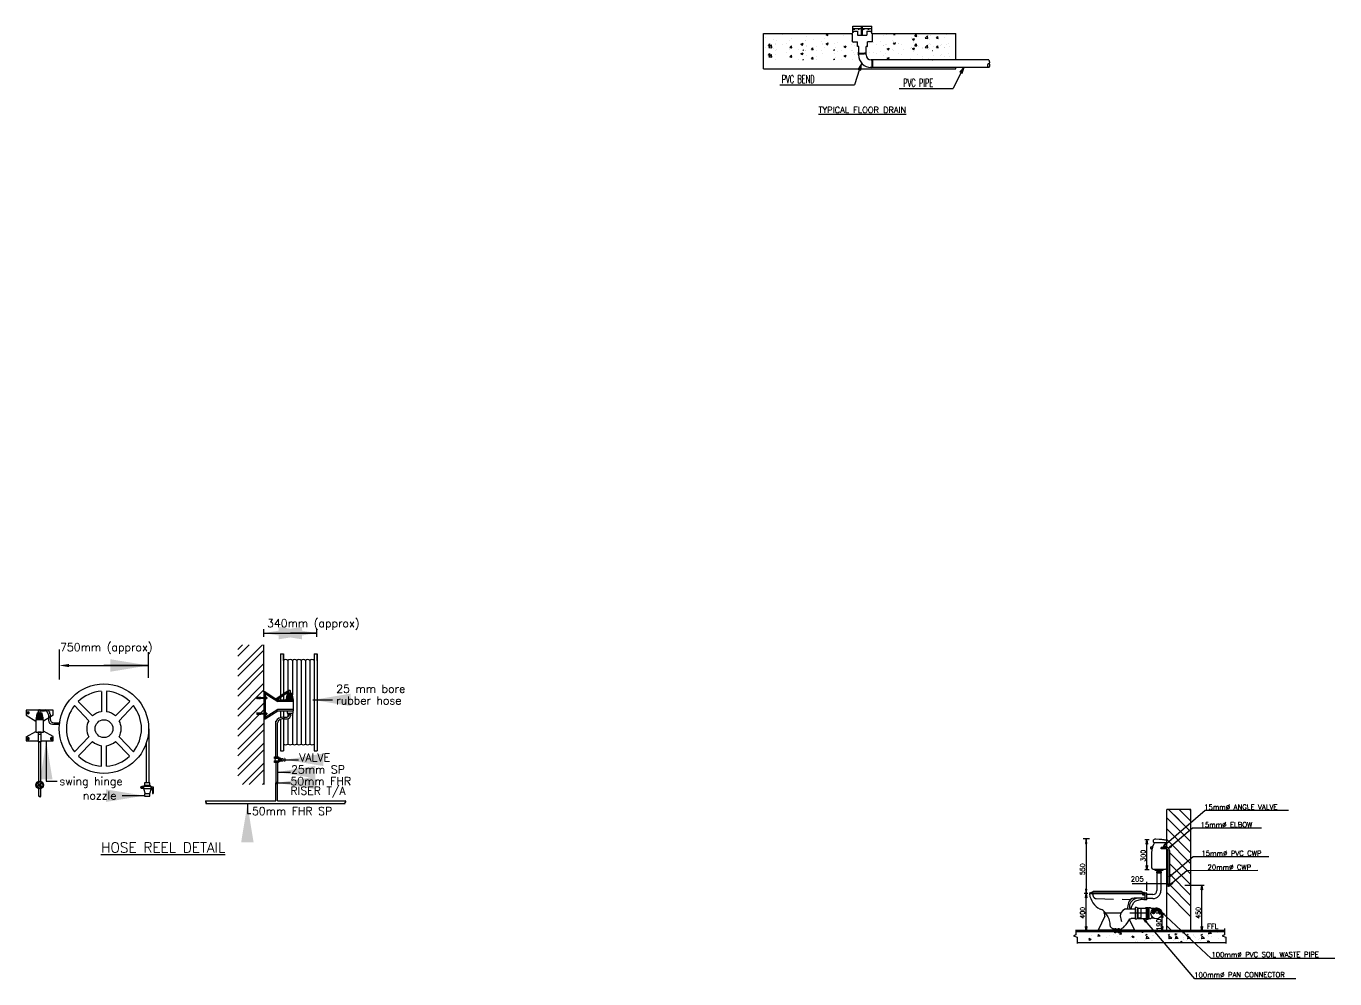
# Model space of a CAD drawing. Extents: x 3065113 to 6433189, y 628544 to 1322066.
# Drawn here: x 3151571 to 3164657, y 736872 to 746398 of the extents above; entities that cross this region are included whole.
import ezdxf

# ---------------------------------------------------------------- set-up
doc = ezdxf.new("R2010")
doc.units = 0
doc.header["$LTSCALE"] = 700
doc.header["$MEASUREMENT"] = 0
doc.linetypes.add('HIDDEN', pattern=[0.375, 0.25, -0.125])
doc.layers.get('0').update_dxf_attribs({"linetype": 'CONTINUOUS'})
for name, color, linetype in [('detail', 7, 'CONTINUOUS'), ('LINE', 7, 'CONTINUOUS'), ('PIPE', 4, 'CONTINUOUS'), ('WAT-TXT', 8, 'CONTINUOUS')]:
    doc.layers.add(name, color=color, linetype=linetype)
doc.layers.add('PLUMBING', color=5, linetype='CONTINUOUS', lineweight=30)
doc.styles.add('ROMANC', font='ROMANC', dxfattribs={"height": 0.2})
doc.styles.add('ROMANS', font='ROMANS.SHX', dxfattribs={"width": 0.75})
doc.styles.get("Standard").update_dxf_attribs({"font": 'romans.shx'})
doc.dimstyles.new('Copy of ISO-25', dxfattribs={"dimtxt": 125, "dimasz": 380, "dimexe": 1.25, "dimexo": 0.625, "dimtad": 1, "dimtxsty": 'Standard', "dimcen": 2.5, "dimadec": 0, "dimazin": 0, "dimtfac": 1, "dimtmove": 0, "dimatfit": 3, "dimfxl": 0, "dimarcsym": 0})

# ---------------------------------------------------------------- blocks, each defined once
blk = doc.blocks.new('*X2')
at = {"color": 0}
for p, q in [((293779, 53679), (293779, 53679)), ((293848, 53671), (293848, 53671)), ((294088, 53656), (294088, 53656)), ((294244, 53678), (294244, 53678)), ((294283, 53677), (294304, 53685)), ((294283, 53677), (294298, 53667)), ((294298, 53666), (294304, 53685)), ((294456, 53661), (294456, 53661)), ((294531, 53671), (294531, 53671)), ((294856, 53662), (294856, 53662)), ((294886, 53672), (294886, 53672)), ((294955, 53677), (294962, 53686)), ((294955, 53677), (294972, 53675)), ((294972, 53675), (294970, 53686)), ((294977, 53686), (294979, 53686)), ((294979, 53685), (294979, 53686)), ((295007, 53681), (295007, 53681)), ((295160, 53685), (295160, 53685)), ((295170, 53658), (295184, 53675)), ((295170, 53658), (295188, 53656)), ((295188, 53656), (295184, 53675)), ((295272, 53640), (295296, 53664)), ((295299, 53636), (295296, 53664)), ((295308, 53666), (295308, 53666)), ((295320, 53678), (295320, 53678)), ((295322, 53667), (295322, 53667)), ((295385, 53639), (295399, 53656)), ((295403, 53637), (295399, 53656)), ((295481, 53671), (295481, 53671)), ((293673, 53641), (293673, 53641)), ((293700, 53561), (293700, 53561)), ((293705, 53564), (293720, 53581)), ((293705, 53564), (293723, 53562)), ((293711, 53546), (293735, 53571)), ((293711, 53546), (293738, 53542)), ((293723, 53562), (293720, 53581)), ((293738, 53542), (293735, 53571)), ((293756, 53627), (293756, 53627)), ((293775, 53571), (293775, 53571)), ((293783, 53615), (293783, 53615)), ((293888, 53586), (293888, 53586)), ((293916, 53620), (293916, 53620)), ((293920, 53545), (293935, 53562)), ((293920, 53545), (293938, 53543)), ((293933, 53537), (293933, 53537)), ((293938, 53543), (293935, 53562)), ((293937, 53637), (293937, 53637)), ((294011, 53522), (294011, 53522)), ((294031, 53580), (294052, 53588)), ((294031, 53580), (294045, 53570)), ((294046, 53570), (294052, 53588)), ((294076, 53613), (294076, 53613)), ((294078, 53611), (294078, 53611)), ((294085, 53556), (294085, 53556)), ((294135, 53526), (294150, 53543)), ((294135, 53526), (294153, 53525)), ((294153, 53524), (294150, 53543)), ((294153, 53621), (294153, 53621)), ((294186, 53552), (294186, 53552)), ((294237, 53607), (294237, 53607)), ((294241, 53578), (294241, 53578)), ((294266, 53636), (294266, 53636)), ((294357, 53515), (294365, 53525)), ((294361, 53582), (294361, 53582)), ((294367, 53515), (294365, 53524)), ((294377, 53542), (294377, 53542)), ((294395, 53599), (294395, 53599)), ((294397, 53600), (294397, 53600)), ((294452, 53552), (294452, 53552)), ((294462, 53556), (294483, 53564)), ((294462, 53556), (294477, 53546)), ((294477, 53546), (294483, 53564)), ((294536, 53612), (294536, 53612)), ((294557, 53593), (294557, 53593)), ((294566, 53567), (294566, 53567)), ((294698, 53541), (294698, 53541)), ((294717, 53586), (294717, 53586)), ((294755, 53592), (294755, 53592)), ((294783, 53576), (294783, 53576)), ((294830, 53602), (294830, 53602)), ((294852, 53562), (294852, 53562)), ((294877, 53580), (294877, 53580)), ((294893, 53532), (294914, 53540)), ((294893, 53532), (294908, 53522)), ((294908, 53522), (294914, 53540)), ((294944, 53617), (294944, 53617)), ((294958, 53606), (294958, 53606)), ((295004, 53582), (295004, 53582)), ((295037, 53573), (295037, 53573)), ((295054, 53524), (295054, 53524)), ((295130, 53533), (295130, 53533)), ((295133, 53642), (295133, 53642)), ((295133, 53636), (295133, 53636)), ((295145, 53629), (295166, 53637)), ((295145, 53629), (295160, 53619)), ((295160, 53618), (295166, 53636)), ((295160, 53604), (295160, 53604)), ((295198, 53566), (295198, 53566)), ((295209, 53652), (295209, 53652)), ((295243, 53548), (295243, 53548)), ((295247, 53531), (295247, 53531)), ((295272, 53640), (295299, 53636)), ((295310, 53525), (295310, 53525)), ((295314, 53625), (295314, 53625)), ((295358, 53559), (295358, 53559)), ((295385, 53639), (295403, 53637)), ((295422, 53561), (295422, 53561)), ((295433, 53573), (295433, 53573)), ((295462, 53545), (295462, 53545)), ((295465, 53644), (295465, 53644)), ((295508, 53583), (295508, 53583)), ((295518, 53552), (295518, 53552)), ((295576, 53605), (295578, 53605)), ((295576, 53605), (295578, 53603)), ((293779, 53516), (293779, 53516)), ((294049, 53515), (294055, 53521)), ((294055, 53515), (294055, 53521)), ((294188, 53517), (294188, 53517)), ((294433, 53516), (294433, 53516)), ((294542, 53519), (294542, 53519)), ((295342, 53515), (295345, 53516)), ((295345, 53515), (295345, 53516))]:
    blk.add_line(p, q, dxfattribs=at)

msp = doc.modelspace()

# ---------------------------------------------------------------- hatches: boundary and pattern name
at = {"layer": 'detail'}
h = msp.add_hatch(dxfattribs=at)
h.set_pattern_fill('ANSI31', color=5, scale=1.6128, style=0)
h.set_pattern_definition([(45, (3150228.2813, 737705.38104), (-0.142552727, 0.142552727), [])])
h.paths.add_polyline_path([(3153878, 739673), (3153962, 739678), (3153962, 739683), (3153878, 739688)])
h = msp.add_hatch(dxfattribs=at)
h.set_pattern_fill('ANSI31', color=5, scale=1.6128, style=0)
h.set_pattern_definition([(45, (3150228.79764, 737547.97823), (-0.142552727, 0.142552727), [])])
h.paths.add_polyline_path([(3153879, 739516), (3153963, 739520), (3153963, 739526), (3153879, 739531)])
at = {"layer": 'LINE'}
h = msp.add_hatch(dxfattribs=at)
h.set_pattern_fill('ANSI32', color=8, scale=376.32, style=0)
h.set_pattern_definition([(45, (3150185.97, 738259.09), (-99.787, 99.787), []), (45, (3150252.5, 738259.09), (-99.787, 99.787), [])])
h.paths.add_polyline_path([(3153949, 739741), (3153949, 740212), (3153688, 740212), (3153688, 738814), (3153949, 738814), (3153949, 739557)])
h = msp.add_hatch(dxfattribs=at)
h.set_pattern_fill('ANSI31', color=4, scale=60, angle=90, style=0)
h.set_pattern_definition([(135, (3294314.233, 531626.3666), (-5.30330086, -5.30330086), [])])
h.paths.add_polyline_path([(3162879, 737556), (3162880, 737557), (3162882, 737557), (3162883, 737557), (3162885, 737557), (3162886, 737556), (3162887, 737555), (3162888, 737554), (3162889, 737552), (3162890, 737550), (3162891, 737547), (3162892, 737544), (3162893, 737541), (3162894, 737538), (3162895, 737535), (3162896, 737532), (3162897, 737529), (3162899, 737527), (3162900, 737525), (3162902, 737523), (3162904, 737522), (3162906, 737521), (3162908, 737521), (3162910, 737521), (3162912, 737521), (3162914, 737521), (3162916, 737522), (3162918, 737523), (3162919, 737525), (3162921, 737528), (3162922, 737533), (3162923, 737538), (3162924, 737544, 0.578489), (3162831, 737562), (3162829, 737550), (3162829, 737542), (3162830, 737535), (3162833, 737530), (3162837, 737527), (3162841, 737526), (3162845, 737525), (3162848, 737526), (3162852, 737527), (3162854, 737528), (3162856, 737530), (3162858, 737532), (3162860, 737535), (3162861, 737537), (3162862, 737540), (3162864, 737542), (3162866, 737545), (3162867, 737547), (3162869, 737549), (3162871, 737551), (3162873, 737553), (3162875, 737554), (3162877, 737555)])

# ---------------------------------------------------------------- linework, layer by layer
at = {"color": 0}
for p, q in [((3163218, 738553), (3163205, 738566)), ((3162987, 738150), (3162977, 738160)), ((3162987, 738042), (3162977, 738052)), ((3162987, 737936), (3162977, 737946)), ((3162987, 737830), (3162977, 737840)), ((3162987, 737830), (3162977, 737840)), ((3162987, 737830), (3162977, 737840)), ((3162987, 737830), (3162977, 737840)), ((3162987, 737830), (3162977, 737840)), ((3162987, 737830), (3162977, 737840)), ((3162987, 737830), (3162977, 737840)), ((3162987, 737830), (3162977, 737840)), ((3162226, 737306), (3162226, 737306)), ((3162800, 737277), (3162800, 737277)), ((3162801, 737272), (3162801, 737272)), ((3162817, 737340), (3162817, 737340)), ((3162824, 737337), (3162824, 737337)), ((3162831, 737302), (3162831, 737302)), ((3162842, 737302), (3162842, 737302)), ((3163025, 737277), (3163025, 737277)), ((3163026, 737272), (3163026, 737272)), ((3163056, 737302), (3163056, 737302)), ((3162823, 737256), (3162823, 737256)), ((3162835, 737256), (3162835, 737256)), ((3163048, 737256), (3163048, 737256))]:
    msp.add_line(p, q, dxfattribs=at)
at = {"layer": 'detail'}
for p, q in [((3153949, 740290), (3153949, 740368)), ((3154477, 740290), (3154477, 740368)), ((3151903, 739864), (3151903, 740164)), ((3152793, 739880), (3152793, 740137)), ((3153878, 739688), (3153878, 739673)), ((3151810, 739521), (3151810, 739471)), ((3153879, 739531), (3153879, 739516)), ((3154064, 739074), (3154064, 739072)), ((3154064, 739052), (3154064, 739050)), ((3154090, 739072), (3154090, 739074)), ((3154090, 739052), (3154090, 739050)), ((3154093, 739069), (3154100, 739069)), ((3154093, 739055), (3154100, 739055)), ((3154112, 739075), (3154124, 739071)), ((3154112, 739047), (3154124, 739052)), ((3154138, 739063), (3154156, 739063)), ((3154138, 739061), (3154156, 739061)), ((3154156, 739075), (3154156, 739049)), ((3154157, 739076), (3154157, 739076)), ((3154157, 739048), (3154157, 739048)), ((3154159, 739075), (3154159, 739049)), ((3151691, 738837), (3151704, 738813)), ((3151722, 738837), (3151708, 738813)), ((3151702, 738808), (3151677, 738799)), ((3151679, 738826), (3151702, 738812)), ((3151704, 738806), (3151691, 738783)), ((3151708, 738806), (3151721, 738783)), ((3151734, 738824), (3151709, 738812)), ((3151710, 738808), (3151734, 738796))]:
    msp.add_line(p, q, dxfattribs=at)
at = {"layer": 'detail', "color": 5}
for p, q in [((3154115, 740122), (3154115, 739699)), ((3154115, 740122), (3154145, 740122)), ((3154145, 740122), (3154145, 739720)), ((3154145, 740055), (3154145, 740122)), ((3154145, 740055), (3154145, 739720)), ((3154189, 740056), (3154189, 739750)), ((3154189, 740056), (3154189, 739751)), ((3154233, 740056), (3154233, 739710)), ((3154233, 740055), (3154233, 739710)), ((3154276, 740056), (3154276, 739218)), ((3154276, 740055), (3154276, 739218)), ((3154320, 740056), (3154320, 739218)), ((3154320, 740055), (3154320, 739218)), ((3154364, 740056), (3154364, 739218)), ((3154364, 740055), (3154364, 739218)), ((3154407, 740056), (3154407, 739218)), ((3154407, 740055), (3154407, 739218)), ((3154451, 740122), (3154451, 739150)), ((3154451, 740122), (3154481, 740122)), ((3154451, 740056), (3154451, 739218)), ((3154481, 740122), (3154481, 739150)), ((3154481, 740055), (3154481, 740122)), ((3152323, 739746), (3152323, 739542)), ((3152376, 739746), (3152376, 739542)), ((3154198, 739756), (3154071, 739670)), ((3154197, 739725), (3154197, 739752)), ((3154202, 739758), (3154208, 739758)), ((3154213, 739725), (3154213, 739752)), ((3152091, 739644), (3152234, 739500)), ((3152608, 739644), (3152465, 739500)), ((3153962, 739683), (3153878, 739688)), ((3153962, 739678), (3153878, 739673)), ((3153962, 739741), (3154089, 739658)), ((3153962, 739741), (3153962, 739472)), ((3153962, 739725), (3154086, 739644)), ((3153962, 739688), (3153962, 739672)), ((3153962, 739688), (3153969, 739688)), ((3153962, 739672), (3153969, 739672)), ((3153973, 739685), (3153978, 739685)), ((3153973, 739675), (3153978, 739675)), ((3153974, 739683), (3153974, 739678)), ((3153978, 739685), (3153978, 739675)), ((3154197, 739740), (3154082, 739663)), ((3154243, 739644), (3154086, 739644)), ((3154243, 739658), (3154089, 739658)), ((3154115, 739685), (3154115, 739658)), ((3154145, 739705), (3154145, 739658)), ((3154145, 739705), (3154145, 739658)), ((3154243, 739658), (3154168, 739658)), ((3154188, 739658), (3154175, 739658)), ((3154231, 739685), (3154178, 739685)), ((3154234, 739671), (3154178, 739671)), ((3154232, 739698), (3154179, 739698)), ((3154229, 739712), (3154181, 739712)), ((3154226, 739725), (3154186, 739725)), ((3154243, 739553), (3154243, 739658)), ((3152055, 739604), (3152197, 739453)), ((3152644, 739604), (3152501, 739453)), ((3153963, 739526), (3153879, 739531)), ((3153963, 739520), (3153879, 739516)), ((3153962, 739488), (3154086, 739567)), ((3153962, 739472), (3154089, 739553)), ((3153963, 739531), (3153969, 739531)), ((3153963, 739531), (3153963, 739515)), ((3153963, 739515), (3153969, 739515)), ((3153974, 739528), (3153979, 739528)), ((3153974, 739518), (3153979, 739518)), ((3153975, 739526), (3153975, 739520)), ((3153979, 739528), (3153979, 739518)), ((3154086, 739567), (3154243, 739567)), ((3154089, 739553), (3154243, 739553)), ((3154115, 739553), (3154115, 739485)), ((3154145, 739553), (3154145, 739487)), ((3154181, 739554), (3154181, 739529)), ((3154181, 739529), (3154240, 739529)), ((3154233, 739529), (3154233, 739219)), ((3154233, 739529), (3154233, 739218)), ((3154240, 739529), (3154240, 739553)), ((3152797, 739373), (3152797, 738831)), ((3154115, 739465), (3154115, 739150)), ((3154145, 739472), (3154145, 739218)), ((3154145, 739382), (3154145, 739150)), ((3154189, 739474), (3154189, 739218)), ((3154189, 739474), (3154189, 739219)), ((3152055, 739142), (3152197, 739293)), ((3152093, 739100), (3152236, 739244)), ((3152606, 739100), (3152463, 739244)), ((3152644, 739142), (3152501, 739293)), ((3152770, 739228), (3152770, 738831)), ((3152325, 738997), (3152325, 739203)), ((3152374, 738997), (3152374, 739201)), ((3154115, 739150), (3154145, 739150)), ((3154451, 739150), (3154481, 739150)), ((3152716, 738788), (3152716, 738784)), ((3152729, 738793), (3152722, 738793)), ((3152722, 738779), (3152729, 738779)), ((3152729, 738779), (3152729, 738793)), ((3152756, 738809), (3152745, 738796)), ((3152745, 738774), (3152760, 738720)), ((3152822, 738774), (3152805, 738720)), ((3152809, 738809), (3152822, 738796)), ((3152822, 738791), (3152842, 738791)), ((3152822, 738779), (3152830, 738779)), ((3152830, 738779), (3152835, 738726)), ((3152842, 738791), (3152842, 738725))]:
    msp.add_line(p, q, dxfattribs=at)
at = {"layer": 'detail', "color": 4}
for p, q in [((3151794, 739512), (3151794, 739458)), ((3154144, 739487), (3154160, 739487)), ((3154160, 739487), (3154166, 739487)), ((3154189, 739529), (3154189, 739494)), ((3154189, 739529), (3154189, 739494)), ((3154206, 739529), (3154206, 739523)), ((3154219, 739512), (3154219, 739529)), ((3151834, 739417), (3151908, 739417)), ((3151850, 739430), (3151910, 739430)), ((3154067, 739090), (3154067, 739447)), ((3154084, 739090), (3154084, 739431)), ((3154154, 739471), (3154160, 739471)), ((3154160, 739471), (3154179, 739471)), ((3154067, 739034), (3154067, 738831)), ((3154084, 739034), (3154084, 738831)), ((3154067, 738650), (3154067, 738831)), ((3154084, 738650), (3154084, 738831)), ((3153369, 738650), (3154067, 738650)), ((3153369, 738625), (3154762, 738625)), ((3154084, 738650), (3154762, 738650))]:
    msp.add_line(p, q, dxfattribs=at)
at = {"layer": 'detail'}
msp.add_lwpolyline([(3151979, 740005), (3152793, 740005)], dxfattribs=at)
at = {"layer": 'detail', "color": 5}
msp.add_lwpolyline([(3153962, 739741), (3153949, 739741), (3153949, 739472), (3153962, 739472)], dxfattribs=at)
at = {"layer": 'detail', "color": 4}
for points in [[(3151690, 739319), (3151722, 739319), (3151722, 739337), (3151690, 739337)], [(3151695, 739319), (3151718, 739319), (3151718, 739242), (3151695, 739242)]]:
    msp.add_lwpolyline(points, close=True, dxfattribs=at)
for points in [[(3151698, 738849), (3151698, 739242), (3151715, 739242), (3151715, 738848)], [(3151698, 738694), (3151698, 738774)], [(3151715, 738774), (3151715, 738694)]]:
    msp.add_lwpolyline(points, dxfattribs=at)
at = {"layer": 'detail'}
for points in [[(3154055, 739090), (3154095, 739090), (3154095, 739074), (3154055, 739074)], [(3154055, 739050), (3154095, 739050), (3154095, 739034), (3154055, 739034)], [(3154100, 739080), (3154112, 739080), (3154112, 739044), (3154100, 739044)], [(3154124, 739075), (3154138, 739075), (3154138, 739049), (3154124, 739049)]]:
    msp.add_lwpolyline(points, close=True, dxfattribs=at)
at = {"layer": 'detail', "color": 5}
for points in [[(3152756, 738809), (3152809, 738809), (3152809, 738831), (3152756, 738831)], [(3152729, 738777), (3152745, 738777), (3152745, 738795), (3152729, 738795)], [(3152745, 738774), (3152822, 738774), (3152822, 738796), (3152745, 738796)], [(3152756, 738698), (3152809, 738698), (3152809, 738720), (3152756, 738720)]]:
    msp.add_lwpolyline(points, close=True, dxfattribs=at)
for radius in [447, 88.9]:
    msp.add_circle((3152349, 739373), radius, dxfattribs=at)
at = {"layer": 'detail'}
for centre, radius in [((3151706, 738811), 38.4), ((3151706, 738810), 30.9), ((3154076, 738831), 8.44), ((3151706, 738809), 4.24)]:
    msp.add_circle(centre, radius, dxfattribs=at)
at = {"layer": 'detail', "color": 5}
for centre, radius, start, end in [((3154167, 740034), 30.5, 44.534, 136.0984), ((3154211, 740035), 30.5, 44.534, 136.0984), ((3154255, 740034), 30.5, 44.534, 136.0984), ((3154298, 740034), 30.5, 44.534, 136.0984), ((3154342, 740034), 30.5, 44.534, 136.0984), ((3154386, 740034), 30.5, 44.534, 136.0984), ((3154429, 740034), 30.5, 44.534, 136.0984), ((3152349, 739373), 375, 94.1158, 133.6749), ((3152349, 739373), 375, 46.3251, 85.8842), ((3154202, 739752), 5.38, 90, 180), ((3154208, 739752), 5.38, 0, 90), ((3153969, 739683), 5.38, 0, 90), ((3153969, 739678), 5.38, 270, 0), ((3154175, 739665), 6.95, 90.4034, 268.1285), ((3154178, 739678), 6.72, 90, 270), ((3154180, 739692), 6.76, 81.3593, 269.6753), ((3154183, 739705), 6.76, 80.7099, 269.6925), ((3154186, 739718), 6.72, 90, 270), ((3154226, 739718), 6.72, 270, 90), ((3154228, 739705), 6.76, 270.3075, 99.2901), ((3154231, 739692), 6.76, 270.3247, 98.6407), ((3154233, 739678), 6.95, 278.6165, 110.0865), ((3154236, 739665), 6.85, 271.0404, 104.2433), ((3152349, 739373), 375, 141.9206, 180), ((3152349, 739373), 172, 99.0067, 132.2208), ((3152349, 739373), 172, 47.7792, 80.9933), ((3152349, 739373), 375, 0, 38.0794), ((3153969, 739526), 5.38, 0, 90), ((3153969, 739520), 5.38, 270, 0), ((3152349, 739373), 375, 180, 218.0794), ((3152349, 739373), 172, 152.3152, 180), ((3152349, 739373), 172, 180, 207.6848), ((3152349, 739373), 172, 0, 27.6848), ((3152349, 739373), 172, 332.3152, 0), ((3152349, 739373), 375, 321.9206, 0), ((3152349, 739373), 172, 228.7196, 261.7772), ((3152348, 739371), 171, 278.8772, 312.2404), ((3152352, 739371), 375, 226.3251, 265.8842), ((3152347, 739371), 375, 274.1158, 313.6749), ((3154167, 739251), 38.9, 235.8298, 304.1702), ((3154211, 739251), 38.9, 235.8298, 304.1702), ((3154254, 739251), 38.9, 235.8298, 304.1702), ((3154298, 739251), 38.9, 235.8298, 304.1702), ((3154342, 739251), 38.9, 235.8298, 304.1702), ((3154386, 739251), 38.9, 235.8298, 304.1702), ((3154429, 739251), 38.9, 235.8298, 304.1702), ((3152722, 738788), 5.38, 90, 180), ((3152722, 738784), 5.38, 180, 270), ((3152839, 738727), 3.32, 194.9208, 339.6695), ((3152839, 738727), 3.32, 20.3356, 20.4755)]:
    msp.add_arc(centre, radius, start, end, dxfattribs=at)
at = {"layer": 'detail', "color": 4}
for centre, radius, start, end in [((3151754, 739512), 40.3, 0, 90), ((3151769, 739521), 40.3, 0, 90), ((3154134, 739412), 75.5, 82.257, 152.8156), ((3154167, 739526), 39.2, 269.2889, 1.7169), ((3154174, 739517), 45.8, 276.5058, 353.4942), ((3151834, 739458), 40.3, 180, 270), ((3151850, 739471), 40.3, 180, 270), ((3154143, 739409), 63.3, 80.2934, 159.6064), ((3151702, 738693), 4.53, 13.175, 156.8929), ((3151711, 738694), 4.31, 180, 7.5446), ((3153369, 738644), 6.03, 90, 270), ((3153369, 738632), 6.03, 270, 90), ((3154762, 738632), 6.03, 90, 270), ((3154762, 738644), 6.03, 270, 90)]:
    msp.add_arc(centre, radius, start, end, dxfattribs=at)
at = {"layer": 'detail'}
for centre, radius, start, end in [((3154071, 739062), 11.9, 126.7222, 233.2778), ((3154093, 739072), 3.36, 180, 270), ((3154093, 739052), 3.36, 90, 180), ((3154157, 739075), 1.12, 90, 180), ((3154157, 739049), 1.12, 180, 270), ((3154157, 739075), 1.12, 0, 90), ((3154157, 739049), 1.12, 270, 0)]:
    msp.add_arc(centre, radius, start, end, dxfattribs=at)
msp.add_solid([(3151998, 739989), (3151903, 740005), (3151998, 740020)], dxfattribs=at)
at = {"layer": 'LINE', "color": 8}
for p, q in [((3158944, 745970), (3158944, 746325)), ((3158944, 746325), (3159833, 746325)), ((3160033, 746325), (3160866, 746325)), ((3160866, 746060), (3160866, 746325)), ((3158944, 745970), (3160866, 745970)), ((3160866, 745970), (3160866, 745985)), ((3153949, 739740), (3153949, 740212)), ((3151571, 739508), (3151667, 739449)), ((3151730, 739489), (3151677, 739489)), ((3151731, 739502), (3151679, 739502)), ((3151729, 739516), (3151681, 739516)), ((3151725, 739529), (3151685, 739529)), ((3151696, 739529), (3151696, 739557)), ((3151702, 739562), (3151707, 739562)), ((3151708, 739562), (3151769, 739562)), ((3151712, 739529), (3151712, 739557)), ((3151712, 739552), (3151754, 739552)), ((3151841, 739508), (3151743, 739449)), ((3153949, 739557), (3153949, 738814)), ((3151687, 739462), (3151674, 739462)), ((3151734, 739476), (3151677, 739476)), ((3151571, 739293), (3151667, 739346)), ((3151841, 739296), (3151743, 739347)), ((3163218, 738566), (3162977, 738566)), ((3162977, 737355), (3162977, 738566)), ((3163099, 738461), (3162993, 738566)), ((3163099, 738461), (3162993, 738566)), ((3163099, 738461), (3162993, 738566)), ((3163218, 738341), (3162993, 738566)), ((3163218, 738447), (3163099, 738566)), ((3163218, 737355), (3163218, 738566)), ((3163218, 738240), (3162977, 738482)), ((3163218, 738129), (3162977, 738370)), ((3163218, 738129), (3162977, 738370)), ((3163218, 738129), (3162977, 738370)), ((3163218, 738129), (3162977, 738370)), ((3163218, 738129), (3162977, 738370)), ((3163218, 738129), (3162977, 738370)), ((3163218, 738129), (3162977, 738370)), ((3163218, 738129), (3162977, 738370)), ((3163218, 738023), (3162977, 738264)), ((3163218, 738023), (3162977, 738264)), ((3163218, 738023), (3162977, 738264)), ((3163218, 738023), (3162977, 738264)), ((3163218, 738023), (3162977, 738264)), ((3163218, 738023), (3162977, 738264)), ((3163218, 738023), (3162977, 738264)), ((3163218, 738023), (3162977, 738264)), ((3163218, 737919), (3163003, 738134)), ((3163218, 737811), (3163003, 738026)), ((3163218, 737705), (3163003, 737920)), ((3163218, 737599), (3163003, 737814)), ((3163218, 737599), (3163003, 737814)), ((3163218, 737599), (3163003, 737814)), ((3163218, 737599), (3163003, 737814)), ((3163218, 737599), (3163003, 737814)), ((3163218, 737599), (3163003, 737814)), ((3163218, 737599), (3163003, 737814)), ((3163218, 737599), (3163003, 737814)), ((3163218, 737492), (3162977, 737734)), ((3163218, 737492), (3162977, 737734)), ((3163218, 737492), (3162977, 737734)), ((3163218, 737492), (3162977, 737734)), ((3163218, 737492), (3162977, 737734)), ((3163218, 737492), (3162977, 737734)), ((3163218, 737492), (3162977, 737734)), ((3163218, 737492), (3162977, 737734)), ((3163023, 737355), (3162977, 737401)), ((3162067, 737312), (3162044, 737301)), ((3162044, 737301), (3162081, 737287)), ((3162067, 737362), (3162067, 737312)), ((3162774, 737355), (3162067, 737355)), ((3162774, 737340), (3162067, 737340)), ((3162081, 737287), (3162081, 737225)), ((3162220, 737266), (3162199, 737274)), ((3162205, 737256), (3162199, 737274)), ((3162220, 737266), (3162205, 737256)), ((3162291, 737296), (3162295, 737315)), ((3162309, 737298), (3162291, 737297)), ((3162293, 737318), (3162293, 737318)), ((3162309, 737298), (3162295, 737316)), ((3162377, 737286), (3162377, 737286)), ((3162407, 737303), (3162407, 737303)), ((3162439, 737310), (3162439, 737310)), ((3162457, 737332), (3162457, 737375)), ((3162468, 737332), (3162457, 737332)), ((3162468, 737375), (3162468, 737332)), ((3162482, 737293), (3162482, 737293)), ((3162489, 737332), (3162489, 737375)), ((3162500, 737332), (3162489, 737332)), ((3162500, 737375), (3162500, 737332)), ((3162506, 737315), (3162519, 737334)), ((3162524, 737317), (3162506, 737316)), ((3162524, 737317), (3162519, 737334)), ((3162531, 737265), (3162531, 737265)), ((3162614, 737280), (3162614, 737280)), ((3162651, 737290), (3162630, 737298)), ((3162636, 737280), (3162630, 737298)), ((3162651, 737290), (3162636, 737280)), ((3162671, 737268), (3162671, 737268)), ((3162731, 737334), (3162732, 737340)), ((3162740, 737336), (3162731, 737334)), ((3162740, 737336), (3162736, 737340)), ((3162779, 737314), (3162764, 737304)), ((3162764, 737302), (3162764, 737302)), ((3162766, 737264), (3162766, 737264)), ((3163557, 737355), (3162774, 737355)), ((3163557, 737340), (3162774, 737340)), ((3162774, 737270), (3162777, 737298)), ((3162801, 737274), (3162774, 737270)), ((3162801, 737274), (3162777, 737299)), ((3163004, 737314), (3162989, 737304)), ((3162992, 737264), (3162992, 737264)), ((3162999, 737270), (3163002, 737298)), ((3163026, 737274), (3162999, 737270)), ((3163026, 737274), (3163002, 737299)), ((3163058, 737264), (3163058, 737264)), ((3163082, 737314), (3163061, 737322)), ((3163067, 737304), (3163061, 737322)), ((3163065, 737270), (3163069, 737298)), ((3163092, 737274), (3163066, 737270)), ((3163092, 737274), (3163069, 737299)), ((3163078, 737324), (3163078, 737324)), ((3163084, 737322), (3163084, 737322)), ((3163088, 737339), (3163088, 737339)), ((3163092, 737277), (3163092, 737277)), ((3163092, 737272), (3163092, 737272)), ((3163140, 737328), (3163136, 737340)), ((3163155, 737338), (3163140, 737328)), ((3163142, 737330), (3163142, 737330)), ((3163142, 737263), (3163142, 737263)), ((3163145, 737280), (3163145, 737280)), ((3163155, 737338), (3163151, 737340)), ((3163159, 737312), (3163159, 737312)), ((3163192, 737314), (3163177, 737304)), ((3163177, 737302), (3163177, 737302)), ((3163179, 737262), (3163179, 737262)), ((3163180, 737264), (3163180, 737264)), ((3163187, 737270), (3163190, 737298)), ((3163214, 737274), (3163187, 737270)), ((3163214, 737274), (3163191, 737299)), ((3163214, 737277), (3163214, 737277)), ((3163214, 737272), (3163214, 737272)), ((3163244, 737317), (3163244, 737317)), ((3163244, 737302), (3163244, 737302)), ((3163253, 737294), (3163253, 737294)), ((3163264, 737283), (3163264, 737283)), ((3163296, 737261), (3163296, 737261)), ((3163302, 737270), (3163302, 737270)), ((3163317, 737300), (3163317, 737300)), ((3163333, 737314), (3163318, 737304)), ((3163318, 737302), (3163318, 737302)), ((3163321, 737264), (3163321, 737264)), ((3163328, 737270), (3163332, 737298)), ((3163355, 737274), (3163328, 737270)), ((3163355, 737274), (3163332, 737299)), ((3163349, 737287), (3163349, 737287)), ((3163355, 737277), (3163355, 737277)), ((3163355, 737272), (3163355, 737272)), ((3163385, 737302), (3163385, 737302)), ((3163396, 737298), (3163396, 737298)), ((3163397, 737319), (3163400, 737340)), ((3163424, 737324), (3163398, 737320)), ((3163424, 737324), (3163409, 737340)), ((3163424, 737290), (3163424, 737290)), ((3163479, 737331), (3163479, 737331)), ((3163492, 737270), (3163492, 737270)), ((3163553, 737312), (3163530, 737301)), ((3163530, 737301), (3163567, 737287)), ((3163550, 737277), (3163550, 737277)), ((3163553, 737374), (3163553, 737312)), ((3163567, 737287), (3163567, 737225)), ((3162774, 737231), (3162081, 737231)), ((3162501, 737236), (3162501, 737236)), ((3162661, 737243), (3162661, 737243)), ((3162687, 737243), (3162687, 737243)), ((3162756, 737256), (3162756, 737256)), ((3163570, 737231), (3162774, 737231)), ((3163092, 737240), (3163092, 737240)), ((3163117, 737231), (3163119, 737249)), ((3163136, 737231), (3163119, 737249)), ((3163170, 737256), (3163170, 737256)), ((3163237, 737256), (3163237, 737256)), ((3163245, 737234), (3163245, 737234)), ((3163311, 737256), (3163311, 737256)), ((3163369, 737237), (3163369, 737237)), ((3163378, 737256), (3163378, 737256)), ((3163407, 737242), (3163386, 737250)), ((3163392, 737231), (3163386, 737249)), ((3163407, 737242), (3163392, 737231))]:
    msp.add_line(p, q, dxfattribs=at)
at = {"layer": 'LINE', "color": 4}
for p, q in [((3159833, 746240), (3159833, 746325)), ((3160033, 746240), (3160033, 746325)), ((3159833, 746240), (3159883, 746240)), ((3159883, 746195), (3159883, 746240)), ((3159896, 746195), (3159883, 746195)), ((3159896, 746130), (3159896, 746195)), ((3159983, 746195), (3159971, 746195)), ((3159971, 746130), (3159971, 746195)), ((3160033, 746240), (3159983, 746240)), ((3159983, 746195), (3159983, 746240)), ((3159895, 746110), (3159895, 746138)), ((3159970, 746110), (3159970, 746134)), ((3161196, 746060), (3160020, 746060)), ((3161196, 745985), (3160009, 745985)), ((3162661, 737585), (3162661, 737468)), ((3162674, 737585), (3162661, 737585)), ((3162690, 737577), (3162674, 737585)), ((3162687, 737474), (3162687, 737579)), ((3162690, 737475), (3162690, 737577)), ((3162690, 737577), (3162786, 737577)), ((3162799, 737577), (3162762, 737577)), ((3162774, 737463), (3162774, 737589)), ((3162784, 737463), (3162784, 737589)), ((3162792, 737463), (3162792, 737589)), ((3162813, 737583), (3162799, 737583)), ((3162799, 737470), (3162799, 737583)), ((3162822, 737576), (3162813, 737583)), ((3162849, 737576), (3162822, 737576)), ((3162674, 737468), (3162661, 737468)), ((3162690, 737475), (3162674, 737468)), ((3162690, 737475), (3162774, 737475)), ((3162799, 737475), (3162774, 737475)), ((3162813, 737470), (3162799, 737470)), ((3162822, 737477), (3162813, 737470)), ((3162849, 737477), (3162822, 737477))]:
    msp.add_line(p, q, dxfattribs=at)
at = {"layer": 'LINE'}
for p, q in [((3159837, 746398), (3160026, 746398)), ((3159837, 746331), (3159837, 746398)), ((3159837, 746375), (3160026, 746375)), ((3159844, 746348), (3159837, 746331)), ((3159844, 746348), (3159883, 746348)), ((3159846, 746375), (3159851, 746363)), ((3159851, 746363), (3159852, 746375)), ((3159883, 746348), (3159883, 746307)), ((3159883, 746307), (3159977, 746307)), ((3159892, 746375), (3159897, 746363)), ((3159897, 746363), (3159898, 746375)), ((3159923, 746307), (3159923, 746398)), ((3159933, 746307), (3159933, 746398)), ((3159941, 746375), (3159946, 746363)), ((3159946, 746363), (3159947, 746375)), ((3159977, 746348), (3160016, 746348)), ((3159977, 746348), (3159977, 746307)), ((3159990, 746375), (3159995, 746363)), ((3159995, 746363), (3159996, 746375)), ((3160016, 746348), (3160026, 746326)), ((3160026, 746326), (3160026, 746398))]:
    msp.add_line(p, q, dxfattribs=at)
at = {"layer": 'LINE', "color": 7}
for p, q in [((3159904, 745969), (3159853, 745813)), ((3160916, 745932), (3160839, 745774)), ((3159109, 745813), (3159853, 745813)), ((3160299, 745774), (3160839, 745774))]:
    msp.add_line(p, q, dxfattribs=at)
at = {"layer": 'LINE', "color": 3}
for p, q in [((3162814, 738187), (3162814, 738175)), ((3162837, 738187), (3162814, 738187)), ((3162814, 738175), (3162832, 738175)), ((3162865, 738270), (3162844, 738260)), ((3162865, 738270), (3162900, 738269)), ((3162826, 738079), (3162827, 738103)), ((3162826, 738055), (3162826, 738079)), ((3162827, 738103), (3162828, 738136)), ((3162828, 738136), (3162830, 738157)), ((3162838, 737967), (3162958, 737967)), ((3162857, 737967), (3162857, 737957)), ((3162857, 737957), (3162940, 737957)), ((3162873, 737940), (3162873, 737930)), ((3162873, 737940), (3162923, 737940)), ((3162873, 737930), (3162923, 737930)), ((3162877, 737957), (3162877, 737948)), ((3162877, 737948), (3162920, 737948)), ((3162878, 737930), (3162878, 737754)), ((3162918, 737930), (3162918, 737754)), ((3162920, 737948), (3162920, 737957)), ((3162923, 737930), (3162923, 737940)), ((3162940, 737957), (3162940, 737967)), ((3162762, 737662), (3162762, 737729)), ((3162777, 737729), (3162762, 737729)), ((3162777, 737662), (3162762, 737662)), ((3162777, 737662), (3162777, 737729)), ((3162838, 737714), (3162777, 737714)), ((3162838, 737674), (3162777, 737674)), ((3162593, 737630), (3162580, 737573)), ((3162668, 737479), (3162668, 737573))]:
    msp.add_line(p, q, dxfattribs=at)
at = {"layer": 'LINE', "color": 7}
for points in [[(3159892, 746124, 20, 20, 0), (3159974, 746125, 20, 20, 0)], [(3160032, 745980, 20, 20, 0), (3160031, 746066, 20, 20, 0)]]:
    msp.add_lwpolyline(points, format="xyseb", dxfattribs=at)
at = {"layer": 'LINE', "color": 4}
for points in [[(3161196, 746060), (3161199, 746053), (3161202, 746046), (3161203, 746041), (3161204, 746037), (3161204, 746034), (3161203, 746032), (3161202, 746030), (3161201, 746028), (3161200, 746027), (3161198, 746026), (3161197, 746025), (3161196, 746024), (3161195, 746023), (3161193, 746022), (3161192, 746021), (3161191, 746020), (3161190, 746019), (3161189, 746018), (3161188, 746017), (3161187, 746016), (3161186, 746015), (3161185, 746014), (3161185, 746012), (3161184, 746011), (3161184, 746010), (3161184, 746008), (3161183, 746007), (3161183, 746006), (3161183, 746004), (3161183, 746003), (3161183, 746002), (3161184, 746000), (3161184, 745999), (3161184, 745998), (3161184, 745997), (3161185, 745996), (3161185, 745995), (3161186, 745994), (3161186, 745993), (3161187, 745992), (3161188, 745991), (3161189, 745990), (3161190, 745990), (3161191, 745989), (3161192, 745988), (3161194, 745988), (3161195, 745988), (3161196, 745988), (3161197, 745988), (3161199, 745988), (3161200, 745989), (3161201, 745989), (3161203, 745991), (3161204, 745992), (3161205, 745994), (3161206, 745996), (3161207, 745998), (3161208, 746001), (3161208, 746004), (3161208, 746008), (3161208, 746012), (3161207, 746016), (3161205, 746021), (3161203, 746027)], [(3162831, 737562), (3162829, 737550), (3162829, 737542), (3162830, 737535), (3162833, 737530), (3162837, 737527), (3162841, 737526), (3162845, 737525), (3162848, 737526), (3162852, 737527), (3162854, 737528), (3162856, 737530), (3162858, 737532), (3162860, 737535), (3162861, 737537), (3162862, 737540), (3162864, 737542), (3162866, 737545), (3162867, 737547), (3162869, 737549), (3162871, 737551), (3162873, 737553), (3162875, 737554), (3162877, 737555), (3162879, 737556), (3162880, 737557), (3162882, 737557), (3162883, 737557), (3162885, 737557), (3162886, 737556), (3162887, 737555), (3162888, 737554), (3162889, 737552), (3162890, 737550), (3162891, 737547), (3162892, 737544), (3162893, 737541), (3162894, 737538), (3162895, 737535), (3162896, 737532), (3162897, 737529), (3162899, 737527), (3162900, 737525), (3162902, 737523), (3162904, 737522), (3162906, 737521), (3162908, 737521), (3162910, 737521), (3162912, 737521), (3162914, 737521), (3162916, 737522), (3162918, 737523), (3162919, 737525), (3162921, 737528), (3162922, 737533), (3162923, 737538), (3162924, 737544)]]:
    msp.add_lwpolyline(points, dxfattribs=at)
at = {"layer": 'LINE', "color": 7}
for points in [[(3159916, 745957), (3159923, 746020), (3159889, 745967)], [(3160931, 745928), (3160951, 745987), (3160906, 745943)]]:
    msp.add_lwpolyline(points, close=True, dxfattribs=at)
at = {"layer": 'LINE', "color": 8}
for points in [[(3151841, 739508), (3151841, 739557), (3151571, 739557), (3151571, 739508)], [(3151571, 739293), (3151571, 739251), (3151695, 739251)], [(3151718, 739251), (3151841, 739251), (3151841, 739296)]]:
    msp.add_lwpolyline(points, dxfattribs=at)
for points in [[(3151600, 739538), (3151590, 739543), (3151581, 739538), (3151581, 739528), (3151590, 739522), (3151600, 739528)], [(3151667, 739337), (3151743, 739337), (3151743, 739462), (3151667, 739462)], [(3151600, 739279), (3151590, 739284), (3151581, 739279), (3151581, 739268), (3151590, 739263), (3151600, 739268)], [(3151833, 739279), (3151824, 739284), (3151815, 739279), (3151815, 739268), (3151824, 739263), (3151833, 739268)]]:
    msp.add_lwpolyline(points, close=True, dxfattribs=at)
at = {"layer": 'LINE', "color": 3}
msp.add_lwpolyline([(3162625, 737573), (3162625, 737582, -0.153439), (3162633, 737611), (3162648, 737634, -0.179614), (3162677, 737654), (3162715, 737665, -0.075282), (3162730, 737667), (3162748, 737666), (3162762, 737665)], format="xyb", dxfattribs=at)
msp.add_lwpolyline([(3162605, 737612), (3162604, 737606), (3162604, 737601), (3162604, 737596), (3162604, 737591), (3162605, 737586), (3162607, 737581), (3162608, 737577), (3162611, 737572)], dxfattribs=at)
at = {"layer": 'LINE', "color": 8}
for centre in [(3151590, 739532), (3151590, 739273), (3151824, 739273)]:
    msp.add_circle(centre, 4.43, dxfattribs=at)
at = {"layer": 'LINE', "color": 4}
msp.add_circle((3162873, 737526), 54.7, dxfattribs=at)
for radius in [125, 50]:
    msp.add_arc((3160020, 746110), radius, 180, 270, dxfattribs=at)
at = {"layer": 'LINE', "color": 8}
for centre, radius, start, end in [((3151677, 739482), 6.72, 90, 270), ((3151680, 739496), 6.76, 81.3593, 269.6753), ((3151682, 739509), 6.76, 80.7099, 269.6925), ((3151685, 739523), 6.72, 90, 270), ((3151702, 739557), 5.38, 90, 180), ((3151707, 739557), 5.38, 0, 90), ((3151725, 739523), 6.72, 270, 90), ((3151728, 739509), 6.76, 270.3075, 99.2901), ((3151730, 739496), 6.76, 270.3247, 98.6407), ((3151733, 739483), 6.95, 278.6165, 110.0865), ((3151675, 739469), 6.95, 90.4034, 268.1285), ((3151735, 739469), 6.85, 271.0404, 104.2433)]:
    msp.add_arc(centre, radius, start, end, dxfattribs=at)
at = {"layer": 'LINE', "color": 3}
for centre, radius, start, end in [((3162838, 738179), 17.4, 191.9536, 243.6277), ((3162838, 738179), 17.4, 86.452, 149.5393), ((3162692, 737587), 90.4, 92.1823, 163.972), ((3162838, 737754), 40, 270, 0), ((3162838, 737754), 80, 270, 0)]:
    msp.add_arc(centre, radius, start, end, dxfattribs=at)
at = {"layer": 'LINE', "color": 7}
for points in [[(3159923, 746020), (3159916, 745957), (3159889, 745967)], [(3160951, 745987), (3160931, 745928), (3160906, 745943)]]:
    msp.add_solid(points, dxfattribs=at)
at = {"layer": 'PIPE', "color": 7}
for p, q in [((3163360, 738554), (3162949, 738203)), ((3164194, 738554), (3163360, 738554)), ((3163233, 738378), (3162994, 738174)), ((3163923, 738378), (3163233, 738378)), ((3162205, 738270), (3162139, 738270)), ((3162170, 738248), (3162170, 737724)), ((3162800, 738261), (3162757, 738261)), ((3162777, 737980), (3162777, 738261)), ((3163241, 738092), (3163002, 737889)), ((3163996, 738092), (3163241, 738092)), ((3162800, 737961), (3162757, 737961)), ((3163178, 737953), (3163006, 737807)), ((3163886, 737954), (3163178, 737953)), ((3163350, 737806), (3163157, 737806)), ((3163327, 737371), (3163327, 737806)), ((3162186, 737724), (3162150, 737724)), ((3162170, 737371), (3162170, 737724)), ((3162203, 737729), (3162241, 737745)), ((3162762, 737729), (3162203, 737729)), ((3162724, 737745), (3162241, 737745)), ((3162733, 737736), (3162733, 737713)), ((3162733, 737713), (3162753, 737713)), ((3162740, 737732), (3162754, 737732)), ((3162741, 737713), (3162741, 737732)), ((3162753, 737713), (3162753, 737732)), ((3163422, 737076), (3162919, 737543)), ((3162931, 737371), (3162931, 737529)), ((3163258, 736872), (3162744, 737475)), ((3164657, 737076), (3163422, 737076)), ((3164268, 736872), (3163258, 736872))]:
    msp.add_line(p, q, dxfattribs=at)
at = {"layer": 'PIPE', "color": 3}
for p, q in [((3162830, 738157), (3162833, 738177)), ((3162833, 738177), (3162837, 738187)), ((3162837, 738187), (3162841, 738202)), ((3162841, 738202), (3162847, 738218)), ((3162844, 738238), (3162844, 738260)), ((3162847, 738218), (3162855, 738232)), ((3162900, 738232), (3162850, 738232)), ((3162976, 738232), (3162900, 738232)), ((3162977, 737987), (3162976, 738260)), ((3162827, 738015), (3162826, 738055)), ((3162827, 737980), (3162827, 738015)), ((3162838, 737967), (3162827, 737980)), ((3162762, 737720), (3162203, 737720)), ((3162762, 737677), (3162652, 737677)), ((3162309, 737567), (3162309, 737567)), ((3162565, 737573), (3162668, 737573)), ((3162356, 737499), (3162289, 737357)), ((3162603, 737463), (3162655, 737357)), ((3162655, 737357), (3162289, 737357))]:
    msp.add_line(p, q, dxfattribs=at)
at = {"layer": 'PIPE', "color": 4}
for p, q in [((3162919, 738170), (3162919, 738186)), ((3162977, 738186), (3162919, 738186)), ((3162922, 738170), (3162922, 738186)), ((3162924, 738170), (3162924, 738186)), ((3162927, 738170), (3162927, 738186)), ((3162929, 738170), (3162929, 738186)), ((3162933, 738170), (3162933, 738186)), ((3162936, 738170), (3162936, 738186)), ((3162940, 738170), (3162940, 738186)), ((3162970, 738186), (3162970, 738170)), ((3162977, 738170), (3162921, 738170)), ((3162987, 738154), (3162987, 738040)), ((3163003, 738154), (3163003, 738040)), ((3162987, 738040), (3162987, 737813)), ((3163003, 738040), (3163003, 737813))]:
    msp.add_line(p, q, dxfattribs=at)
at = {"layer": 'PIPE', "color": 3, "linetype": 'HIDDEN'}
for p, q in [((3162235, 737720), (3162241, 737698)), ((3162269, 737675), (3162614, 737664))]:
    msp.add_line(p, q, dxfattribs=at)
at = {"layer": 'PIPE', "color": 7, "linetype": 'HIDDEN'}
for p, q in [((3162344, 737531), (3162937, 737531)), ((3162457, 737375), (3162468, 737375)), ((3162489, 737375), (3162500, 737375))]:
    msp.add_line(p, q, dxfattribs=at)
at = {"layer": 'PIPE', "color": 4, "linetype": 'HIDDEN'}
for p, q in [((3162721, 737574), (3162690, 737574)), ((3162721, 737480), (3162721, 737574)), ((3162690, 737480), (3162721, 737480))]:
    msp.add_line(p, q, dxfattribs=at)
at = {"layer": 'PIPE', "color": 7}
for points in [[(3162176, 738224), (3162170, 738267), (3162164, 738224)], [(3162771, 738217), (3162777, 738261), (3162783, 738217)], [(3162978, 738222), (3162948, 738203), (3162972, 738230)], [(3163024, 738193), (3162994, 738174), (3163018, 738201)], [(3162783, 738005), (3162777, 737961), (3162771, 738005)], [(3163032, 737907), (3163002, 737888), (3163025, 737915)], [(3163036, 737825), (3163006, 737806), (3163029, 737833)], [(3163321, 737762), (3163327, 737806), (3163333, 737762)], [(3162164, 737767), (3162170, 737724), (3162176, 737767)], [(3162164, 737680), (3162170, 737724), (3162176, 737680)], [(3162947, 737509), (3162919, 737543), (3162955, 737518)], [(3162925, 737485), (3162931, 737529), (3162938, 737485)], [(3162176, 737396), (3162170, 737352), (3162164, 737396)], [(3162767, 737438), (3162744, 737475), (3162777, 737446)], [(3162938, 737396), (3162931, 737352), (3162925, 737396)], [(3163333, 737396), (3163327, 737352), (3163321, 737396)]]:
    msp.add_lwpolyline(points, close=True, dxfattribs=at)
at = {"layer": 'PIPE', "color": 3}
for points in [[(3162900, 738269), (3162910, 738269), (3162923, 738268), (3162935, 738266), (3162946, 738265), (3162955, 738263), (3162962, 738261), (3162968, 738260), (3162973, 738259), (3162976, 738258)], [(3162355, 737537), (3162374, 737512), (3162387, 737491), (3162396, 737472), (3162402, 737455), (3162405, 737441), (3162407, 737429), (3162407, 737418), (3162408, 737409), (3162410, 737402), (3162412, 737395), (3162415, 737390), (3162419, 737385), (3162424, 737381), (3162429, 737378), (3162435, 737376), (3162442, 737374), (3162449, 737372), (3162457, 737370), (3162465, 737369), (3162473, 737368), (3162481, 737368), (3162490, 737367), (3162498, 737368), (3162506, 737368), (3162514, 737369), (3162523, 737372), (3162532, 737377), (3162543, 737385), (3162555, 737398), (3162570, 737415), (3162587, 737439), (3162608, 737471)], [(3162565, 737573), (3162538, 737554), (3162522, 737536), (3162514, 737518), (3162511, 737501), (3162513, 737485), (3162518, 737470), (3162522, 737456), (3162525, 737445)], [(3162608, 737471), (3162615, 737473), (3162620, 737475), (3162625, 737477), (3162631, 737478), (3162637, 737478), (3162645, 737479), (3162655, 737479), (3162668, 737479)]]:
    msp.add_lwpolyline(points, dxfattribs=at)
at = {"layer": 'PIPE', "color": 4}
msp.add_lwpolyline([(3162963, 738202), (3162953, 738185), (3162943, 738202)], close=True, dxfattribs=at)
at = {"layer": 'PIPE', "color": 4, "const_width": 2}
for points in [[(3162975, 738189), (3162975, 738167)], [(3163006, 738153), (3162984, 738153)]]:
    msp.add_lwpolyline(points, dxfattribs=at)
at = {"layer": 'PIPE', "color": 4}
for centre, radius in [((3162953, 738178), 8.09), ((3162995, 737810), 15.6), ((3162995, 737810), 8.57)]:
    msp.add_circle(centre, radius, dxfattribs=at)
at = {"layer": 'PIPE', "color": 3}
for centre, radius, start, end in [((3162850, 738238), 6, 180, 270), ((3162957, 737987), 20.3, 265.141, 0.2619), ((3162408, 737748), 206, 187.6954, 241.3936), ((3162652, 737617), 60, 90, 167.2756), ((3162309, 737517), 50, 339.5784, 90)]:
    msp.add_arc(centre, radius, start, end, dxfattribs=at)
at = {"layer": 'PIPE', "color": 4}
for radius in [32, 16]:
    msp.add_arc((3162971, 738154), radius, 0, 90, dxfattribs=at)
at = {"layer": 'PIPE', "color": 3, "linetype": 'HIDDEN'}
msp.add_arc((3162270, 737705), 30, 193.9084, 268.1884, dxfattribs=at)
at = {"layer": 'PIPE', "color": 7}
for centre, radius, start, end in [((3162724, 737736), 9, 0, 90), ((3162747, 737730), 7.15, 17.5784, 162.4216)]:
    msp.add_arc(centre, radius, start, end, dxfattribs=at)
for points in [[(3162170, 738267), (3162176, 738224), (3162164, 738224)], [(3162777, 738261), (3162771, 738217), (3162783, 738217)], [(3162948, 738203), (3162978, 738222), (3162972, 738230)], [(3162994, 738174), (3163024, 738193), (3163018, 738201)], [(3162777, 737961), (3162783, 738005), (3162771, 738005)], [(3163002, 737888), (3163032, 737907), (3163025, 737915)], [(3163006, 737806), (3163036, 737825), (3163029, 737833)], [(3163327, 737806), (3163321, 737762), (3163333, 737762)], [(3162170, 737724), (3162164, 737767), (3162176, 737767)], [(3162170, 737724), (3162164, 737680), (3162176, 737680)], [(3162919, 737543), (3162947, 737509), (3162955, 737518)], [(3162931, 737529), (3162925, 737485), (3162938, 737485)], [(3162170, 737352), (3162176, 737396), (3162164, 737396)], [(3162744, 737475), (3162767, 737438), (3162777, 737446)], [(3162931, 737352), (3162938, 737396), (3162925, 737396)], [(3163327, 737352), (3163333, 737396), (3163321, 737396)]]:
    msp.add_solid(points, dxfattribs=at)
at = {"layer": 'PLUMBING', "color": 7}
for p, q in [((3162632, 737824), (3162995, 737824)), ((3162777, 737750), (3162777, 737842))]:
    msp.add_line(p, q, dxfattribs=at)
at = {"layer": 'PLUMBING', "color": 7, "const_width": 5.81}
for points in [[(3162774, 737824, 1), (3162780, 737824, 1)], [(3162974, 737824, 1), (3162980, 737824, 1)]]:
    msp.add_lwpolyline(points, format="xyb", close=True, dxfattribs=at)

# ---------------------------------------------------------------- block references
at = {"layer": 'LINE', "color": 8}
for p in [(2865288, 692639), (2865288, 692545)]:
    msp.add_blockref('*X2', p, dxfattribs=at)

# ---------------------------------------------------------------- texts
at = {"layer": 'detail'}
for s, p in [('340mm (approx)', (3153980, 740387)), ('750mm (approx)', (3151910, 740148)), ('25 mm bore ', (3154672, 739732)), ('rubber hose', (3154672, 739616)), ('VALVE', (3154302, 739046)), ('25mm SP', (3154220, 738926)), ('swing hinge', (3151904, 738807)), ('50mm FHR ', (3154213, 738808)), ('nozzle', (3152138, 738664)), ('RISER T/A', (3154213, 738713)), ('50mm FHR SP', (3153829, 738509))]:
    msp.add_text(s, height=80, dxfattribs=at).set_placement(p)
at = {"layer": 'LINE', "color": 7, "style": 'ROMANS', "width": 0.6}
for s, p in [('PVC BEND', (3159127, 745828)), (' PVC PIPE', (3160309, 745791))]:
    msp.add_text(s, height=80, dxfattribs=at).set_placement(p)
at = {"layer": 'LINE', "color": 7, "style": 'ROMANC'}
msp.add_text('%%UTYPICAL FLOOR DRAIN', height=60, dxfattribs=at).set_placement((3159494, 745530))
at = {"layer": 'PIPE', "color": 7, "style": 'ROMANS'}
for s, height, rotation, p in [('15mm%%c ANGLE VALVE', 50.44, 0.1002, (3163351, 738563)), ('15mm%%c ELBOW', 50.44, 0.1002, (3163315, 738387)), ('300', 45.6, 90.1002, (3162764, 738044)), ('15mm%%c PVC CWP', 50.44, 0.1002, (3163323, 738101)), ('550', 45.6, 90.1002, (3162157, 737909)), ('20mm%%c CWP', 50.44, 0.1002, (3163384, 737962)), ('205', 50.4, 0.1002, (3162616, 737845)), ('400', 45.6, 90.1002, (3162157, 737473)), ('450', 45.6, 90.1002, (3163314, 737473)), ('190', 45.6, 90.1002, (3162921, 737354)), ('FFL', 50.4, 0.1002, (3163379, 737371)), ('100mm%%c PVC SOIL WASTE PIPE', 50.44, 0.1002, (3163423, 737088)), ('100mm%%c PAN CONNECTOR', 50.44, 0.1002, (3163251, 736886))]:
    msp.add_text(s, height=height, rotation=rotation, dxfattribs=at).set_placement(p)
at = {"layer": 'WAT-TXT', "color": 7, "style": 'ROMANC'}
msp.add_text('%%UHOSE REEL DETAIL', height=100, dxfattribs=at).set_placement((3152319, 738135))

# ---------------------------------------------------------------- leaders
at = {"layer": 'detail'}
for points, override in [([(3153948, 740329), (3154477, 740329)], {"dimgap": 0.625, "dimtad": 0}), ([(3154477, 740329), (3154213, 740329)], {"dimgap": 0.625, "dimtad": 0}), ([(3152793, 740005), (3152348, 740005)], {"dimgap": 0.625, "dimtad": 0}), ([(3154437, 739661), (3154634, 739661)], {"dimgap": 0.625, "dimtad": 0}), ([(3151772, 739245), (3151772, 738848), (3151880, 738848)], {"dimgap": 0.625, "dimtad": 0}), ([(3154163, 739062), (3154293, 739062)], {"dimgap": 0.625, "dimtad": 0}), ([(3154083, 738939), (3154213, 738939)], {"dimasz": 380, "dimgap": 0.625, "dimtad": 0}), ([(3154083, 738831), (3154213, 738831)], {"dimasz": 380, "dimgap": 0.625, "dimtad": 0}), ([(3152751, 738703), (3152531, 738703)], {"dimgap": 0.625, "dimtad": 0}), ([(3153783, 738615), (3153783, 738525), (3153818, 738525)], {"dimgap": 0.625, "dimtad": 0})]:
    msp.add_leader(points, dimstyle='Copy of ISO-25', override=override, dxfattribs=at)

doc.saveas('drawing.dxf')
